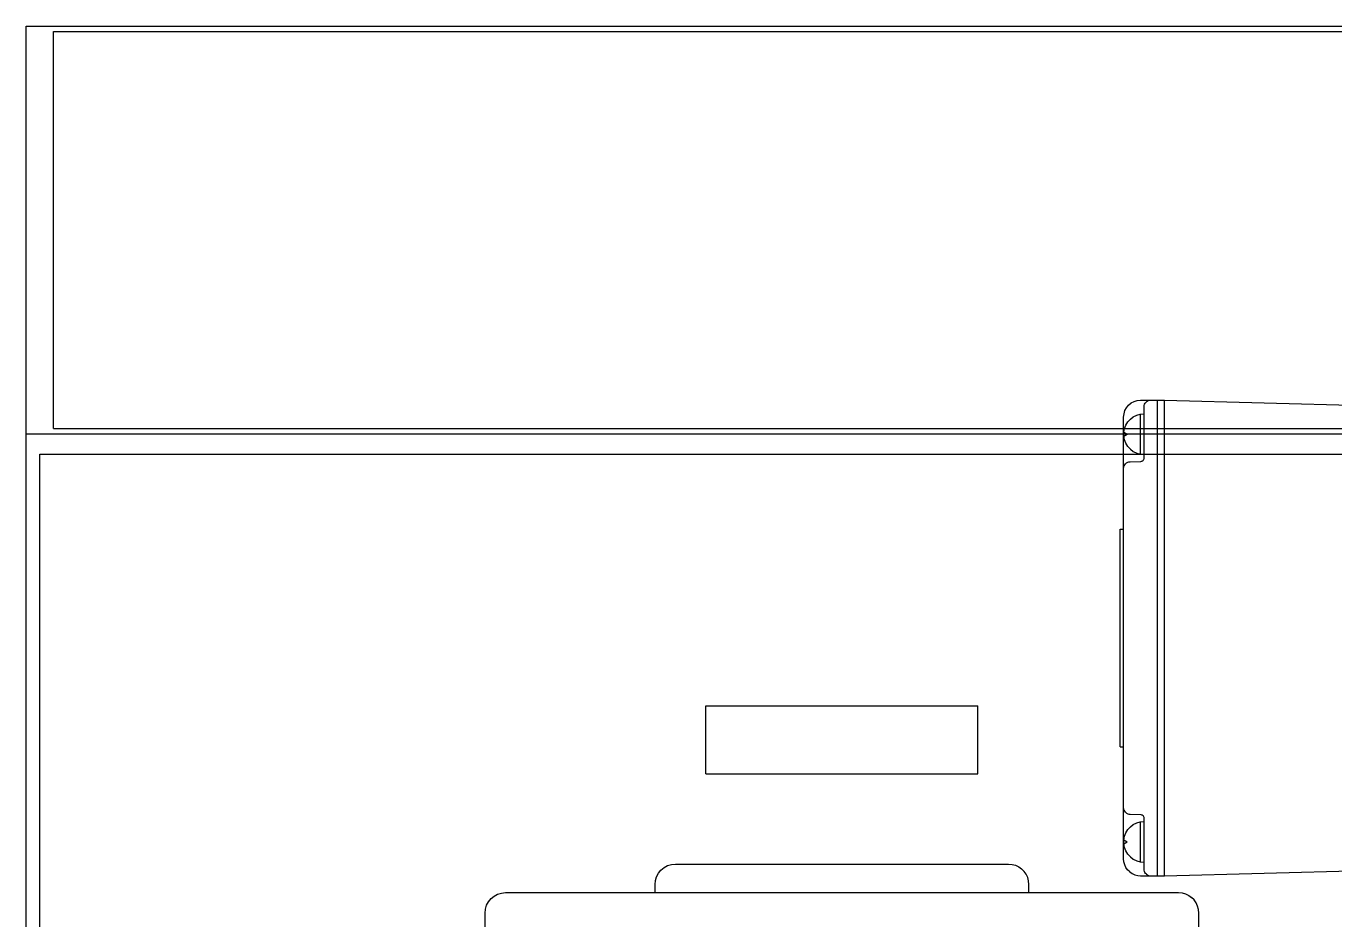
# Model space of a CAD drawing. Extents: x 431547 to 432141, y 118589 to 119430.
# Drawn here: x 431619.713 to 431622.669, y 119131.972 to 119133.991 of the extents above; entities that cross this region are included whole.
import ezdxf

# ---------------------------------------------------------------- set-up
doc = ezdxf.new("R2010")
doc.units = 0
doc.header["$LTSCALE"] = 300
doc.header["$MEASUREMENT"] = 0
doc.layers.add('1', color=7, linetype='CONTINUOUS')

msp = doc.modelspace()

# ---------------------------------------------------------------- linework, layer by layer
at = {"layer": '1'}
for p, q in [((431619.7135, 119133.0696), (431619.7135, 119133.9909)), ((431619.7135, 119133.9909), (431621.0184, 119133.9909)), ((431621.0184, 119133.9909), (431621.031, 119133.9909)), ((431621.031, 119133.9909), (431621.0684, 119133.9909)), ((431621.0684, 119133.9909), (431621.0956, 119133.9909)), ((431621.0956, 119133.9909), (431621.1075, 119133.9909)), ((431621.1075, 119133.9909), (431621.1428, 119133.9909)), ((431621.1428, 119133.9909), (431621.2004, 119133.9909)), ((431621.2004, 119133.9909), (431621.2787, 119133.9909)), ((431621.2787, 119133.9909), (431621.3751, 119133.9909)), ((431621.3751, 119133.9909), (431621.4869, 119133.9909)), ((431621.4869, 119133.9909), (431621.6105, 119133.9909)), ((431621.6105, 119133.9909), (431621.7423, 119133.9909)), ((431621.7423, 119133.9909), (431621.8782, 119133.9909)), ((431621.8782, 119133.9909), (431622.1931, 119133.9909)), ((431622.1931, 119133.9909), (431622.1936, 119133.9909)), ((431622.1936, 119133.9909), (431622.1954, 119133.9909)), ((431622.1954, 119133.9909), (431622.1982, 119133.9909)), ((431622.1982, 119133.9909), (431622.202, 119133.9909)), ((431622.202, 119133.9909), (431622.2068, 119133.9909)), ((431622.2068, 119133.9909), (431622.2123, 119133.9909)), ((431622.2123, 119133.9909), (431622.2183, 119133.9909)), ((431622.2183, 119133.9909), (431622.2248, 119133.9909)), ((431622.2248, 119133.9909), (431622.2315, 119133.9909)), ((431622.2315, 119133.9909), (431622.2698, 119133.9909)), ((431622.2698, 119133.9909), (431622.2852, 119133.9909)), ((431622.2852, 119133.9909), (431622.3082, 119133.9909)), ((431622.3082, 119133.9909), (431622.7535, 119133.9909)), ((431619.7749, 119133.0815), (431619.7749, 119133.9791)), ((431619.7749, 119133.9791), (431628.8653, 119133.9791)), ((431619.7749, 119133.0815), (431628.8653, 119133.0815)), ((431619.7135, 119120.7853), (431619.7135, 119133.0696)), ((431619.7135, 119133.0696), (431628.9267, 119133.0696)), ((431619.7442, 119120.8313), (431619.7442, 119133.0236)), ((431619.7442, 119133.0236), (431628.896, 119133.0236)), ((431621.249, 119132.3018), (431621.249, 119132.4554)), ((431621.249, 119132.4554), (431621.8632, 119132.4554)), ((431621.8632, 119132.3018), (431621.8632, 119132.4554)), ((431621.249, 119132.3018), (431621.8632, 119132.3018)), ((431621.1623, 119132.0942), (431621.1709, 119132.0968)), ((431621.1709, 119132.0968), (431621.1799, 119132.0977)), ((431621.1799, 119132.0977), (431621.9323, 119132.0977)), ((431621.9323, 119132.0977), (431621.9403, 119132.097)), ((431621.9403, 119132.097), (431621.9481, 119132.0949)), ((431621.1347, 119132.0606), (431621.1374, 119132.0692)), ((431621.1374, 119132.0692), (431621.1416, 119132.0772)), ((431621.1416, 119132.0772), (431621.1473, 119132.0842)), ((431621.1473, 119132.0842), (431621.1543, 119132.0899)), ((431621.1543, 119132.0899), (431621.1623, 119132.0942)), ((431621.9481, 119132.0949), (431621.9554, 119132.0915)), ((431621.9554, 119132.0915), (431621.9619, 119132.0869)), ((431621.9676, 119132.0812), (431621.9619, 119132.0869)), ((431621.9722, 119132.0746), (431621.9676, 119132.0812)), ((431621.9756, 119132.0674), (431621.9722, 119132.0746)), ((431621.9777, 119132.0596), (431621.9756, 119132.0674)), ((431621.1339, 119132.0516), (431621.1347, 119132.0606)), ((431621.1339, 119132.0331), (431621.1339, 119132.0516)), ((431621.9784, 119132.0516), (431621.9777, 119132.0596)), ((431621.9784, 119132.0331), (431621.9784, 119132.0516)), ((431620.7535, 119132.0047), (431620.7577, 119132.0127)), ((431620.7577, 119132.0127), (431620.7635, 119132.0196)), ((431620.7635, 119132.0196), (431620.7704, 119132.0254)), ((431620.7704, 119132.0254), (431620.7784, 119132.0296)), ((431620.7784, 119132.0296), (431620.787, 119132.0322)), ((431620.787, 119132.0322), (431620.796, 119132.0331)), ((431620.796, 119132.0331), (431621.1339, 119132.0331)), ((431621.1339, 119132.0331), (431621.9784, 119132.0331)), ((431621.9784, 119132.0331), (431622.3162, 119132.0331)), ((431622.3162, 119132.0331), (431622.3242, 119132.0324)), ((431622.3242, 119132.0324), (431622.332, 119132.0303)), ((431622.332, 119132.0303), (431622.3393, 119132.027)), ((431622.3393, 119132.027), (431622.3458, 119132.0223)), ((431622.3515, 119132.0167), (431622.3458, 119132.0223)), ((431622.3561, 119132.0101), (431622.3515, 119132.0167)), ((431622.3595, 119132.0028), (431622.3561, 119132.0101)), ((431620.75, 119131.9871), (431620.7509, 119131.996)), ((431620.75, 119130.4669), (431620.75, 119131.9871)), ((431620.7509, 119131.996), (431620.7535, 119132.0047)), ((431622.3616, 119131.9951), (431622.3595, 119132.0028)), ((431622.3623, 119131.9871), (431622.3616, 119131.9951)), ((431622.3623, 119130.4669), (431622.3623, 119131.9871))]:
    msp.add_line(p, q, dxfattribs=at)
at = {"layer": '1', "ltscale": 0.5}
for p, q in [((431622.1989, 119133.1289), (431622.2037, 119133.1347)), ((431622.2037, 119133.1347), (431622.2095, 119133.1395)), ((431622.2095, 119133.1395), (431622.2161, 119133.143)), ((431622.2161, 119133.143), (431622.2233, 119133.1452)), ((431622.2233, 119133.1452), (431622.2308, 119133.1459)), ((431622.2308, 119133.1459), (431622.2692, 119133.1459)), ((431622.2385, 119133.1306), (431622.2388, 119133.1336)), ((431622.2385, 119133.0152), (431622.2385, 119133.1306)), ((431622.2388, 119133.1336), (431622.2397, 119133.1365)), ((431622.2397, 119133.1365), (431622.2411, 119133.1391)), ((431622.2411, 119133.1391), (431622.243, 119133.1414)), ((431622.243, 119133.1414), (431622.2453, 119133.1433)), ((431622.2453, 119133.1433), (431622.248, 119133.1448)), ((431622.248, 119133.1448), (431622.2509, 119133.1456)), ((431622.2509, 119133.1456), (431622.2538, 119133.1459)), ((431622.2692, 119132.0711), (431622.2692, 119133.1459)), ((431622.2692, 119133.1459), (431622.2846, 119133.1459)), ((431622.2846, 119132.0711), (431622.2846, 119133.1459)), ((431622.2846, 119133.1459), (431622.8574, 119133.1307)), ((431622.1924, 119133.1075), (431622.1932, 119133.115)), ((431622.1924, 119132.1094), (431622.1924, 119133.1075)), ((431622.1932, 119133.115), (431622.1954, 119133.1222)), ((431622.1954, 119133.1222), (431622.1989, 119133.1289)), ((431622.2017, 119133.0969), (431622.2075, 119133.1032)), ((431622.2075, 119133.1032), (431622.2142, 119133.1083)), ((431622.2142, 119133.1083), (431622.2219, 119133.1121)), ((431622.2219, 119133.1121), (431622.23, 119133.1144)), ((431622.23, 119133.1144), (431622.2385, 119133.1152)), ((431622.2308, 119133.0237), (431622.2308, 119133.1146)), ((431622.1926, 119133.0734), (431622.1942, 119133.0818)), ((431622.1926, 119133.0735), (431622.2001, 119133.0692)), ((431622.1926, 119133.0649), (431622.1926, 119133.0734)), ((431622.1942, 119133.0818), (431622.1973, 119133.0897)), ((431622.1973, 119133.0897), (431622.2017, 119133.0969)), ((431622.1926, 119133.0648), (431622.2001, 119133.0692)), ((431622.1942, 119133.0566), (431622.1926, 119133.0649)), ((431622.1973, 119133.0486), (431622.1942, 119133.0566)), ((431622.2017, 119133.0414), (431622.1973, 119133.0486)), ((431622.2075, 119133.0351), (431622.2017, 119133.0414)), ((431622.2075, 119133.0351), (431622.2142, 119133.03)), ((431622.2142, 119133.03), (431622.2219, 119133.0262)), ((431622.2219, 119133.0262), (431622.23, 119133.0239)), ((431622.23, 119133.0239), (431622.2385, 119133.0231)), ((431622.2372, 119133.011), (431622.2379, 119133.0123)), ((431622.2379, 119133.0123), (431622.2384, 119133.0137)), ((431622.2384, 119133.0137), (431622.2385, 119133.0152)), ((431622.1924, 119132.9916), (431622.1927, 119132.9945)), ((431622.1927, 119132.9945), (431622.1936, 119132.9974)), ((431622.1936, 119132.9974), (431622.1949, 119133)), ((431622.1949, 119133), (431622.1968, 119133.0023)), ((431622.1968, 119133.0023), (431622.199, 119133.0042)), ((431622.199, 119133.0042), (431622.2016, 119133.0056)), ((431622.2016, 119133.0056), (431622.2044, 119133.0066)), ((431622.2044, 119133.0066), (431622.2074, 119133.0069)), ((431622.2074, 119133.0069), (431622.231, 119133.0075)), ((431622.231, 119133.0075), (431622.2325, 119133.0077)), ((431622.2325, 119133.0077), (431622.2339, 119133.0082)), ((431622.2339, 119133.0082), (431622.2352, 119133.0089)), ((431622.2352, 119133.0089), (431622.2363, 119133.0099)), ((431622.2363, 119133.0099), (431622.2372, 119133.011)), ((431622.1848, 119132.3628), (431622.1848, 119132.8542)), ((431622.1848, 119132.8542), (431622.1924, 119132.8542)), ((431622.1848, 119132.3628), (431622.1924, 119132.3628)), ((431622.1927, 119132.2225), (431622.1924, 119132.2254)), ((431622.1936, 119132.2196), (431622.1927, 119132.2225)), ((431622.1949, 119132.217), (431622.1936, 119132.2196)), ((431622.1968, 119132.2147), (431622.1949, 119132.217)), ((431622.1968, 119132.2147), (431622.199, 119132.2128)), ((431622.199, 119132.2128), (431622.2016, 119132.2114)), ((431622.2016, 119132.2114), (431622.2044, 119132.2104)), ((431622.2044, 119132.2104), (431622.2074, 119132.2101)), ((431622.2074, 119132.2101), (431622.231, 119132.2095)), ((431622.2075, 119132.1819), (431622.2142, 119132.187)), ((431622.2142, 119132.187), (431622.2219, 119132.1908)), ((431622.2219, 119132.1908), (431622.23, 119132.1931)), ((431622.23, 119132.1931), (431622.2385, 119132.1939)), ((431622.2308, 119132.1024), (431622.2308, 119132.1933)), ((431622.231, 119132.2095), (431622.2325, 119132.2093)), ((431622.2325, 119132.2093), (431622.2339, 119132.2088)), ((431622.2339, 119132.2088), (431622.2352, 119132.2081)), ((431622.2352, 119132.2081), (431622.2363, 119132.2071)), ((431622.2372, 119132.206), (431622.2363, 119132.2071)), ((431622.2379, 119132.2047), (431622.2372, 119132.206)), ((431622.2384, 119132.2032), (431622.2379, 119132.2047)), ((431622.2385, 119132.2018), (431622.2384, 119132.2032)), ((431622.2385, 119132.0864), (431622.2385, 119132.2018)), ((431622.1926, 119132.1521), (431622.1942, 119132.1604)), ((431622.1942, 119132.1604), (431622.1973, 119132.1684)), ((431622.1973, 119132.1684), (431622.2017, 119132.1756)), ((431622.2017, 119132.1756), (431622.2075, 119132.1819)), ((431622.1926, 119132.1522), (431622.2001, 119132.1478)), ((431622.1926, 119132.1436), (431622.1926, 119132.1521)), ((431622.1926, 119132.1435), (431622.2001, 119132.1478)), ((431622.1942, 119132.1352), (431622.1926, 119132.1436)), ((431622.1973, 119132.1273), (431622.1942, 119132.1352)), ((431622.2017, 119132.1201), (431622.1973, 119132.1273)), ((431622.193, 119132.1028), (431622.1924, 119132.1094)), ((431622.1947, 119132.0963), (431622.193, 119132.1028)), ((431622.1976, 119132.0903), (431622.1947, 119132.0963)), ((431622.2075, 119132.1138), (431622.2017, 119132.1201)), ((431622.2075, 119132.1138), (431622.2142, 119132.1087)), ((431622.2142, 119132.1087), (431622.2219, 119132.1049)), ((431622.2219, 119132.1049), (431622.23, 119132.1026)), ((431622.23, 119132.1026), (431622.2385, 119132.1018)), ((431622.2014, 119132.0848), (431622.1976, 119132.0903)), ((431622.2061, 119132.08), (431622.2014, 119132.0848)), ((431622.2061, 119132.08), (431622.2116, 119132.0762)), ((431622.2116, 119132.0762), (431622.2177, 119132.0734)), ((431622.2177, 119132.0734), (431622.2242, 119132.0716)), ((431622.2242, 119132.0716), (431622.2308, 119132.0711)), ((431622.2308, 119132.0711), (431622.2692, 119132.0711)), ((431622.2387, 119132.0837), (431622.2385, 119132.0864)), ((431622.2394, 119132.0812), (431622.2387, 119132.0837)), ((431622.2406, 119132.0787), (431622.2394, 119132.0812)), ((431622.2421, 119132.0765), (431622.2406, 119132.0787)), ((431622.244, 119132.0746), (431622.2421, 119132.0765)), ((431622.244, 119132.0746), (431622.2462, 119132.0731)), ((431622.2462, 119132.0731), (431622.2486, 119132.072)), ((431622.2486, 119132.072), (431622.2512, 119132.0713)), ((431622.2512, 119132.0713), (431622.2538, 119132.0711)), ((431622.2692, 119132.0711), (431622.2846, 119132.0711)), ((431622.2846, 119132.0711), (431622.83, 119132.0855))]:
    msp.add_line(p, q, dxfattribs=at)

doc.saveas('drawing.dxf')
